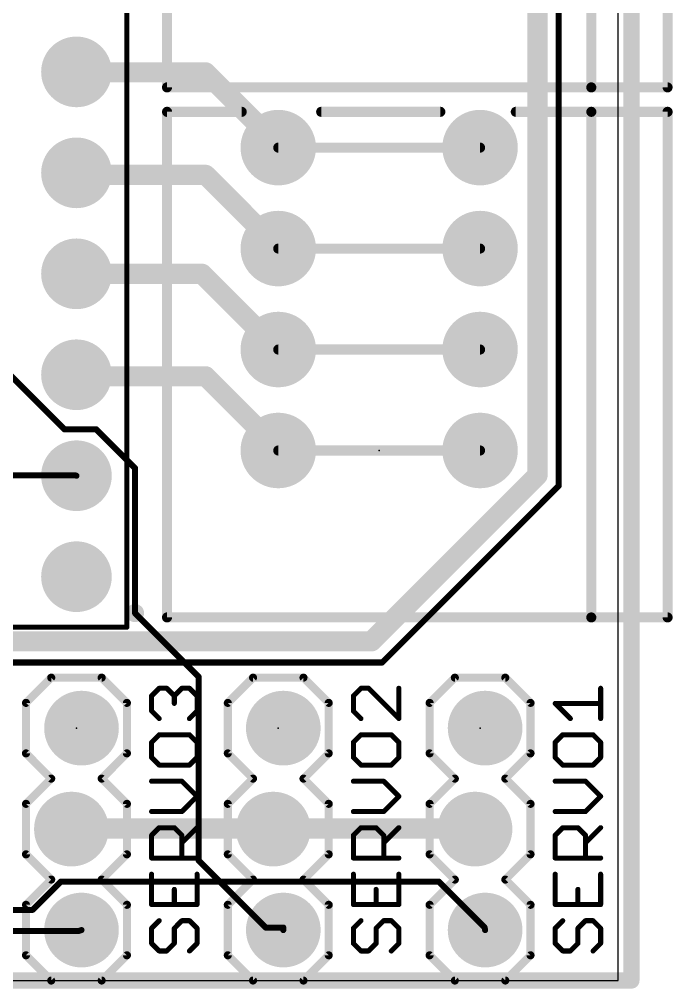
# Model space of a CAD drawing. Extents: x 0 to 101, y -4 to 80.
# Drawn here: x 84.92 to 101.37, y -0.2 to 24.18 of the extents above; entities that cross this region are included whole.
import ezdxf

# ---------------------------------------------------------------- set-up
doc = ezdxf.new("R2010")
doc.units = 0
for name, color, linetype in [('1', 14, 'CONTINUOUS'), ('16', 174, 'CONTINUOUS'), ('17', 94, 'CONTINUOUS'), ('18', 94, 'CONTINUOUS'), ('20', 178, 'CONTINUOUS'), ('21', 251, 'CONTINUOUS'), ('23', 178, 'CONTINUOUS'), ('25', 251, 'CONTINUOUS'), ('51', 251, 'CONTINUOUS')]:
    doc.layers.add(name, color=color, linetype=linetype)

# ---------------------------------------------------------------- blocks, each defined once
blk = doc.blocks.new('ROUNDP')
at = {"const_width": 0.5}
blk.add_lwpolyline([(0, -0.25, 1), (0, 0.25, 1), (0, -0.25)], format="xyb", dxfattribs=at)
blk = doc.blocks.new('RECT')
blk.add_solid([(-0.5, -0.5), (0.5, -0.5), (-0.5, 0.5), (0.5, 0.5)])
blk = doc.blocks.new('ROUNDV')
at = {"const_width": 0.5}
blk.add_lwpolyline([(0, -0.25, 1), (0, 0.25, 1), (0, -0.25)], format="xyb", dxfattribs=at)

msp = doc.modelspace()

# ---------------------------------------------------------------- linework, layer by layer
at = {"layer": '1'}
for points, const_width in [([(100.33, 0), (100.33, 80.01)], 0.4064), ([(98.5012, 74.5871), (98.5012, 12.446)], 0.1524), ([(86.0552, 13.8684), (73.3425, 26.5811)], 0.1524), ([(97.9678, 24.4475), (97.9678, 12.7127)], 0.508), ([(86.4108, 22.8473), (86.36, 22.86)], 0.508), ([(89.6112, 22.8473), (86.4108, 22.8473)], 0.508), ([(91.3892, 21.0693), (89.6112, 22.8473)], 0.508), ([(91.3892, 21.0693), (91.44, 20.955)], 0.508), ([(96.52, 20.955), (91.44, 20.955)], 0.254), ([(96.52, 20.955), (91.44, 20.955)], 0.254), ([(86.4108, 20.2692), (86.36, 20.32)], 0.508), ([(89.6112, 20.2692), (86.4108, 20.2692)], 0.508), ([(91.3892, 18.4912), (89.6112, 20.2692)], 0.508), ([(91.3892, 18.4912), (91.44, 18.415)], 0.508), ([(96.52, 18.415), (91.44, 18.415)], 0.254), ([(96.52, 18.415), (91.44, 18.415)], 0.254), ([(89.5223, 17.78), (86.36, 17.78)], 0.508), ([(91.3892, 15.9131), (89.5223, 17.78)], 0.508), ([(91.3892, 15.9131), (91.44, 15.875)], 0.508), ([(96.52, 15.875), (91.44, 15.875)], 0.254), ([(96.52, 15.875), (91.44, 15.875)], 0.254), ([(86.4108, 15.2019), (86.36, 15.24)], 0.508), ([(89.6112, 15.2019), (86.4108, 15.2019)], 0.508), ([(91.3892, 13.4239), (89.6112, 15.2019)], 0.508), ([(86.8553, 13.8684), (86.0552, 13.8684)], 0.1524), ([(87.8332, 12.8905), (86.8553, 13.8684)], 0.1524), ([(91.3892, 13.4239), (91.44, 13.335)], 0.508), ([(96.52, 13.335), (91.44, 13.335)], 0.254), ([(96.52, 13.335), (91.44, 13.335)], 0.254), ([(87.8332, 9.2456), (87.8332, 12.8905)], 0.1524), ([(97.9678, 12.7127), (93.7895, 8.5344)], 0.508), ([(76.1873, 12.7127), (86.3219, 12.7127)], 0.1524), ([(86.3219, 12.7127), (86.36, 12.7)], 0.1524), ([(98.5012, 12.446), (94.0562, 8.001)], 0.1524), ([(93.7895, 8.5344), (73.6981, 8.5344)], 0.508), ([(94.0562, 8.001), (73.9648, 8.001)], 0.1524), ([(91.3003, 3.8227), (86.233, 3.8227)], 0.508), ([(86.233, 3.8227), (86.233, 3.81)], 0.508), ([(91.3003, 3.8227), (91.313, 3.81)], 0.508), ([(91.4781, 3.8227), (91.313, 3.81)], 0.508), ([(91.4781, 3.8227), (96.3676, 3.8227)], 0.508), ([(96.3676, 3.8227), (96.393, 3.81)], 0.508), ([(85.9663, 2.4892), (85.2551, 1.778)], 0.1524), ([(95.4786, 2.4892), (85.9663, 2.4892)], 0.1524), ([(96.6343, 1.3335), (95.4786, 2.4892)], 0.1524), ([(85.2551, 1.778), (84.5439, 1.778)], 0.1524), ([(86.4108, 1.2446), (84.2772, 1.2446)], 0.1524), ([(86.4108, 1.2446), (86.487, 1.27)], 0.1524), ([(96.6343, 1.3335), (96.647, 1.27)], 0.1524), ([(0, 0), (100.33, 0)], 0.4064)]:
    msp.add_lwpolyline(points, dxfattribs=dict(at, const_width=const_width))
for points, const_width in [([(86.3908, 22.9832, 1), (86.3292, 22.7368)], 0.254), ([(86.4108, 22.9743, 1), (86.4108, 22.7203)], 0.254), ([(86.38, 22.7241, 1), (86.4416, 22.9705)], 0.254), ([(89.701, 22.9371, 1), (89.5214, 22.7575)], 0.254), ([(89.6112, 22.7203, 1), (89.6112, 22.9743)], 0.254), ([(91.5053, 21.1209, 1), (91.2731, 21.0177)], 0.254), ([(91.2994, 20.9795, 1), (91.479, 21.1591)], 0.254), ([(91.3239, 20.9034, 1), (91.5561, 21.0066)], 0.254), ([(91.44, 21.0185, 1), (91.44, 20.8915)], 0.127), ([(91.44, 21.0185, 1), (91.44, 20.8915)], 0.127), ([(96.52, 20.8915, 1), (96.52, 21.0185)], 0.127), ([(96.52, 20.8915, 1), (96.52, 21.0185)], 0.127), ([(86.4498, 20.4098, 1), (86.2702, 20.2302)], 0.254), ([(86.4108, 20.3962, 1), (86.4108, 20.1422)], 0.254), ([(86.321, 20.1794, 1), (86.5006, 20.359)], 0.254), ([(89.701, 20.359, 1), (89.5214, 20.1794)], 0.254), ([(89.6112, 20.1422, 1), (89.6112, 20.3962)], 0.254), ([(91.4949, 18.5616, 1), (91.2835, 18.4208)], 0.254), ([(91.2994, 18.4014, 1), (91.479, 18.581)], 0.254), ([(91.3343, 18.3446, 1), (91.5457, 18.4854)], 0.254), ([(91.44, 18.4785, 1), (91.44, 18.3515)], 0.127), ([(91.44, 18.4785, 1), (91.44, 18.3515)], 0.127), ([(96.52, 18.3515, 1), (96.52, 18.4785)], 0.127), ([(96.52, 18.3515, 1), (96.52, 18.4785)], 0.127), ([(86.36, 17.907, 1), (86.36, 17.653)], 0.254), ([(89.6121, 17.8698, 1), (89.4325, 17.6902)], 0.254), ([(89.5223, 17.653, 1), (89.5223, 17.907)], 0.254), ([(91.4654, 16.0147, 1), (91.313, 15.8115)], 0.254), ([(91.2994, 15.8233, 1), (91.479, 16.0029)], 0.254), ([(91.3638, 15.7734, 1), (91.5162, 15.9766)], 0.254), ([(91.44, 15.9385, 1), (91.44, 15.8115)], 0.127), ([(91.44, 15.9385, 1), (91.44, 15.8115)], 0.127), ([(96.52, 15.8115, 1), (96.52, 15.9385)], 0.127), ([(96.52, 15.8115, 1), (96.52, 15.9385)], 0.127), ([(86.4362, 15.3416, 1), (86.2838, 15.1384)], 0.254), ([(86.4108, 15.3289, 1), (86.4108, 15.0749)], 0.254), ([(86.3346, 15.1003, 1), (86.487, 15.3035)], 0.254), ([(89.701, 15.2917, 1), (89.5214, 15.1121)], 0.254), ([(89.6112, 15.0749, 1), (89.6112, 15.3289)], 0.254), ([(86.0552, 13.9065, 1), (86.0552, 13.8303)], 0.0762), ([(86.0283, 13.8415, 1), (86.0821, 13.8953)], 0.0762), ([(86.8822, 13.8953, 1), (86.8284, 13.8415)], 0.0762), ([(86.8553, 13.8303, 1), (86.8553, 13.9065)], 0.0762), ([(91.4995, 13.4869, 1), (91.2789, 13.3609)], 0.254), ([(91.2994, 13.3341, 1), (91.479, 13.5137)], 0.254), ([(91.3297, 13.272, 1), (91.5503, 13.398)], 0.254), ([(91.44, 13.3985, 1), (91.44, 13.2715)], 0.127), ([(91.44, 13.3985, 1), (91.44, 13.2715)], 0.127), ([(96.52, 13.2715, 1), (96.52, 13.3985)], 0.127), ([(96.52, 13.2715, 1), (96.52, 13.3985)], 0.127), ([(87.8713, 12.8905, 1), (87.7951, 12.8905)], 0.0762), ([(87.8063, 12.8636, 1), (87.8601, 12.9174)], 0.0762), ([(98.0576, 12.6229, 1), (97.878, 12.8025)], 0.254), ([(86.3339, 12.7488, 1), (86.3099, 12.6766)], 0.0762), ([(86.3219, 12.6746, 1), (86.3219, 12.7508)], 0.0762), ([(86.348, 12.6639, 1), (86.372, 12.7361)], 0.0762), ([(97.8408, 12.7127, 1), (98.0948, 12.7127)], 0.254), ([(98.4631, 12.446, 1), (98.5393, 12.446)], 0.0762), ([(98.5281, 12.4191, 1), (98.4743, 12.4729)], 0.0762), ([(87.7951, 9.2456, 1), (87.8713, 9.2456)], 0.0762), ([(93.7895, 8.4074, 1), (93.7895, 8.6614)], 0.254), ([(93.6997, 8.6242, 1), (93.8793, 8.4446)], 0.254), ([(94.0293, 8.0279, 1), (94.0831, 7.9741)], 0.0762), ([(94.0562, 7.9629, 1), (94.0562, 8.0391)], 0.0762), ([(86.233, 3.9497, 1), (86.233, 3.6957)], 0.254), ([(86.36, 3.8227, 1), (86.106, 3.8227)], 0.254), ([(86.106, 3.81, 1), (86.36, 3.81)], 0.254), ([(91.3901, 3.9125, 1), (91.2105, 3.7329)], 0.254), ([(91.3033, 3.9366, 1), (91.3227, 3.6834)], 0.254), ([(91.2232, 3.7202, 1), (91.4028, 3.8998)], 0.254), ([(91.3003, 3.6957, 1), (91.3003, 3.9497)], 0.254), ([(91.4781, 3.9497, 1), (91.4781, 3.6957)], 0.254), ([(91.4878, 3.6961, 1), (91.4684, 3.9493)], 0.254), ([(96.4244, 3.9363, 1), (96.3108, 3.7091)], 0.254), ([(96.3362, 3.6964, 1), (96.4498, 3.9236)], 0.254), ([(96.3676, 3.6957, 1), (96.3676, 3.9497)], 0.254), ([(85.9663, 2.5273, 1), (85.9663, 2.4511)], 0.0762), ([(85.9932, 2.4623, 1), (85.9394, 2.5161)], 0.0762), ([(95.5055, 2.5161, 1), (95.4517, 2.4623)], 0.0762), ([(95.4786, 2.4511, 1), (95.4786, 2.5273)], 0.0762), ([(85.2282, 1.8049, 1), (85.282, 1.7511)], 0.0762), ([(85.2551, 1.7399, 1), (85.2551, 1.8161)], 0.0762), ([(86.3988, 1.2807, 1), (86.4228, 1.2085)], 0.0762), ([(86.4108, 1.2065, 1), (86.4108, 1.2827)], 0.0762), ([(86.499, 1.2339, 1), (86.475, 1.3061)], 0.0762), ([(96.6717, 1.341, 1), (96.5969, 1.326)], 0.0762), ([(96.6074, 1.3066, 1), (96.6612, 1.3604)], 0.0762), ([(96.6096, 1.2625, 1), (96.6844, 1.2775)], 0.0762), ([(100.2284, 0, 1), (100.4316, 0)], 0.2032), ([(100.33, -0.1016, 1), (100.33, 0.1016)], 0.2032)]:
    msp.add_lwpolyline(points, format="xyb", dxfattribs=dict(at, const_width=const_width))
at = {"layer": '16'}
for points, const_width in [([(100.33, 0), (100.33, 80.01)], 0.4064), ([(96.52, 20.955), (91.44, 20.955)], 0.254), ([(96.52, 20.955), (91.44, 20.955)], 0.254), ([(96.52, 18.415), (91.44, 18.415)], 0.254), ([(96.52, 18.415), (91.44, 18.415)], 0.254), ([(96.52, 15.875), (91.44, 15.875)], 0.254), ([(96.52, 15.875), (91.44, 15.875)], 0.254), ([(96.52, 13.335), (91.44, 13.335)], 0.254), ([(96.52, 13.335), (91.44, 13.335)], 0.254), ([(89.4334, 7.6454), (87.8332, 9.2456)], 0.1524), ([(89.4334, 3.0226), (89.4334, 7.6454)], 0.1524), ([(91.1225, 1.3335), (89.4334, 3.0226)], 0.1524), ([(91.567, 1.3335), (91.1225, 1.3335)], 0.1524), ([(91.567, 1.3335), (91.567, 1.27)], 0.1524), ([(0, 0), (100.33, 0)], 0.4064)]:
    msp.add_lwpolyline(points, dxfattribs=dict(at, const_width=const_width))
for points, const_width in [([(91.44, 21.0185, 1), (91.44, 20.8915)], 0.127), ([(91.44, 21.0185, 1), (91.44, 20.8915)], 0.127), ([(96.52, 20.8915, 1), (96.52, 21.0185)], 0.127), ([(96.52, 20.8915, 1), (96.52, 21.0185)], 0.127), ([(91.44, 18.4785, 1), (91.44, 18.3515)], 0.127), ([(91.44, 18.4785, 1), (91.44, 18.3515)], 0.127), ([(96.52, 18.3515, 1), (96.52, 18.4785)], 0.127), ([(96.52, 18.3515, 1), (96.52, 18.4785)], 0.127), ([(91.44, 15.9385, 1), (91.44, 15.8115)], 0.127), ([(91.44, 15.9385, 1), (91.44, 15.8115)], 0.127), ([(96.52, 15.8115, 1), (96.52, 15.9385)], 0.127), ([(96.52, 15.8115, 1), (96.52, 15.9385)], 0.127), ([(91.44, 13.3985, 1), (91.44, 13.2715)], 0.127), ([(91.44, 13.3985, 1), (91.44, 13.2715)], 0.127), ([(96.52, 13.2715, 1), (96.52, 13.3985)], 0.127), ([(96.52, 13.2715, 1), (96.52, 13.3985)], 0.127), ([(87.8601, 9.2725, 1), (87.8063, 9.2187)], 0.0762), ([(89.4715, 7.6454, 1), (89.3953, 7.6454)], 0.0762), ([(89.4065, 7.6185, 1), (89.4603, 7.6723)], 0.0762), ([(89.3953, 3.0226, 1), (89.4715, 3.0226)], 0.0762), ([(89.4603, 3.0495, 1), (89.4065, 2.9957)], 0.0762), ([(91.1225, 1.3716, 1), (91.1225, 1.2954)], 0.0762), ([(91.0956, 1.3066, 1), (91.1494, 1.3604)], 0.0762), ([(91.6051, 1.3335, 1), (91.5289, 1.3335)], 0.0762), ([(91.5289, 1.27, 1), (91.6051, 1.27)], 0.0762), ([(91.567, 1.2954, 1), (91.567, 1.3716)], 0.0762), ([(100.2284, 0, 1), (100.4316, 0)], 0.2032), ([(100.33, -0.1016, 1), (100.33, 0.1016)], 0.2032)]:
    msp.add_lwpolyline(points, format="xyb", dxfattribs=dict(at, const_width=const_width))
at = {"layer": '20'}
for p, q in [((100, 0), (100, 80)), ((0, 0), (100, 0))]:
    msp.add_line(p, q, dxfattribs=at)
at = {"layer": '21'}
for points, const_width in [([(88.64, 35.19), (88.64, 22.47)], 0.254), ([(99.32, 22.47), (99.32, 35.19)], 0.254), ([(87.63, 8.89), (87.63, 29.21)], 0.127), ([(88.64, 22.47), (99.32, 22.47)], 0.254), ([(88.64, 21.855), (88.64, 9.135)], 0.254), ([(88.64, 21.855), (90.52, 21.855)], 0.254), ([(92.52, 21.855), (95.52, 21.855)], 0.254), ([(97.42, 21.855), (99.32, 21.855)], 0.254), ([(99.32, 9.135), (99.32, 21.855)], 0.254), ([(88.64, 9.135), (99.32, 9.135)], 0.254), ([(87.63, 8.89), (69.85, 8.89)], 0.127), ([(85.725, 7.62), (85.09, 6.985)], 0.2032), ([(86.995, 7.62), (85.725, 7.62)], 0.2032), ([(87.63, 6.985), (86.995, 7.62)], 0.2032), ([(90.805, 7.62), (90.17, 6.985)], 0.2032), ([(92.075, 7.62), (90.805, 7.62)], 0.2032), ([(92.71, 6.985), (92.075, 7.62)], 0.2032), ([(95.885, 7.62), (95.25, 6.985)], 0.2032), ([(97.155, 7.62), (95.885, 7.62)], 0.2032), ([(97.79, 6.985), (97.155, 7.62)], 0.2032), ([(85.09, 5.715), (85.09, 6.985)], 0.2032), ([(87.63, 6.985), (87.63, 5.715)], 0.2032), ([(90.17, 5.715), (90.17, 6.985)], 0.2032), ([(92.71, 6.985), (92.71, 5.715)], 0.2032), ([(95.25, 5.715), (95.25, 6.985)], 0.2032), ([(97.79, 6.985), (97.79, 5.715)], 0.2032), ([(85.725, 5.08), (85.09, 5.715)], 0.2032), ([(87.63, 5.715), (86.995, 5.08)], 0.2032), ([(90.805, 5.08), (90.17, 5.715)], 0.2032), ([(92.71, 5.715), (92.075, 5.08)], 0.2032), ([(95.885, 5.08), (95.25, 5.715)], 0.2032), ([(97.79, 5.715), (97.155, 5.08)], 0.2032), ([(85.09, 4.445), (85.725, 5.08)], 0.2032), ([(86.995, 5.08), (87.63, 4.445)], 0.2032), ([(90.17, 4.445), (90.805, 5.08)], 0.2032), ([(92.075, 5.08), (92.71, 4.445)], 0.2032), ([(95.25, 4.445), (95.885, 5.08)], 0.2032), ([(97.155, 5.08), (97.79, 4.445)], 0.2032), ([(85.09, 3.175), (85.09, 4.445)], 0.2032), ([(87.63, 4.445), (87.63, 3.175)], 0.2032), ([(90.17, 3.175), (90.17, 4.445)], 0.2032), ([(92.71, 4.445), (92.71, 3.175)], 0.2032), ([(95.25, 3.175), (95.25, 4.445)], 0.2032), ([(97.79, 4.445), (97.79, 3.175)], 0.2032), ([(85.725, 2.54), (85.09, 3.175)], 0.2032), ([(87.63, 3.175), (86.995, 2.54)], 0.2032), ([(90.805, 2.54), (90.17, 3.175)], 0.2032), ([(92.71, 3.175), (92.075, 2.54)], 0.2032), ([(95.885, 2.54), (95.25, 3.175)], 0.2032), ([(97.79, 3.175), (97.155, 2.54)], 0.2032), ([(85.09, 1.905), (85.725, 2.54)], 0.2032), ([(86.995, 2.54), (87.63, 1.905)], 0.2032), ([(90.17, 1.905), (90.805, 2.54)], 0.2032), ([(92.075, 2.54), (92.71, 1.905)], 0.2032), ([(95.25, 1.905), (95.885, 2.54)], 0.2032), ([(97.155, 2.54), (97.79, 1.905)], 0.2032), ([(85.09, 0.635), (85.09, 1.905)], 0.2032), ([(87.63, 1.905), (87.63, 0.635)], 0.2032), ([(90.17, 0.635), (90.17, 1.905)], 0.2032), ([(92.71, 1.905), (92.71, 0.635)], 0.2032), ([(95.25, 0.635), (95.25, 1.905)], 0.2032), ([(97.79, 1.905), (97.79, 0.635)], 0.2032), ([(85.725, 0), (85.09, 0.635)], 0.2032), ([(87.63, 0.635), (86.995, 0)], 0.2032), ([(90.805, 0), (90.17, 0.635)], 0.2032), ([(92.71, 0.635), (92.075, 0)], 0.2032), ([(95.885, 0), (95.25, 0.635)], 0.2032), ([(97.79, 0.635), (97.155, 0)], 0.2032), ([(86.995, 0), (85.725, 0)], 0.2032), ([(92.075, 0), (90.805, 0)], 0.2032), ([(97.155, 0), (95.885, 0)], 0.2032)]:
    msp.add_lwpolyline(points, dxfattribs=dict(at, const_width=const_width))
for points, const_width in [([(88.64, 22.5335, 1), (88.64, 22.4065)], 0.127), ([(88.5765, 22.47, 1), (88.7035, 22.47)], 0.127), ([(99.2565, 22.47, 1), (99.3835, 22.47)], 0.127), ([(99.32, 22.4065, 1), (99.32, 22.5335)], 0.127), ([(88.7035, 21.855, 1), (88.5765, 21.855)], 0.127), ([(88.64, 21.9185, 1), (88.64, 21.7915)], 0.127), ([(90.52, 21.7915, 1), (90.52, 21.9185)], 0.127), ([(92.52, 21.9185, 1), (92.52, 21.7915)], 0.127), ([(95.52, 21.7915, 1), (95.52, 21.9185)], 0.127), ([(97.42, 21.9185, 1), (97.42, 21.7915)], 0.127), ([(99.3835, 21.855, 1), (99.2565, 21.855)], 0.127), ([(99.32, 21.7915, 1), (99.32, 21.9185)], 0.127), ([(88.64, 9.1985, 1), (88.64, 9.0715)], 0.127), ([(88.5765, 9.135, 1), (88.7035, 9.135)], 0.127), ([(99.2565, 9.135, 1), (99.3835, 9.135)], 0.127), ([(99.32, 9.0715, 1), (99.32, 9.1985)], 0.127), ([(87.5983, 8.89, 1), (87.6618, 8.89)], 0.0635), ([(87.63, 8.8582, 1), (87.63, 8.9218)], 0.0635), ([(85.725, 7.6708, 1), (85.725, 7.5692)], 0.1016), ([(85.7609, 7.5841, 1), (85.6891, 7.6559)], 0.1016), ([(87.0309, 7.6559, 1), (86.9591, 7.5841)], 0.1016), ([(86.995, 7.5692, 1), (86.995, 7.6708)], 0.1016), ([(90.805, 7.6708, 1), (90.805, 7.5692)], 0.1016), ([(90.8409, 7.5841, 1), (90.7691, 7.6559)], 0.1016), ([(92.1109, 7.6559, 1), (92.0391, 7.5841)], 0.1016), ([(92.075, 7.5692, 1), (92.075, 7.6708)], 0.1016), ([(95.885, 7.6708, 1), (95.885, 7.5692)], 0.1016), ([(95.9209, 7.5841, 1), (95.8491, 7.6559)], 0.1016), ([(97.1909, 7.6559, 1), (97.1191, 7.5841)], 0.1016), ([(97.155, 7.5692, 1), (97.155, 7.6708)], 0.1016), ([(85.1408, 6.985, 1), (85.0392, 6.985)], 0.1016), ([(85.0541, 7.0209, 1), (85.1259, 6.9491)], 0.1016), ([(87.6808, 6.985, 1), (87.5792, 6.985)], 0.1016), ([(87.5941, 6.9491, 1), (87.6659, 7.0209)], 0.1016), ([(90.2208, 6.985, 1), (90.1192, 6.985)], 0.1016), ([(90.1341, 7.0209, 1), (90.2059, 6.9491)], 0.1016), ([(92.7608, 6.985, 1), (92.6592, 6.985)], 0.1016), ([(92.6741, 6.9491, 1), (92.7459, 7.0209)], 0.1016), ([(95.3008, 6.985, 1), (95.1992, 6.985)], 0.1016), ([(95.2141, 7.0209, 1), (95.2859, 6.9491)], 0.1016), ([(97.8408, 6.985, 1), (97.7392, 6.985)], 0.1016), ([(97.7541, 6.9491, 1), (97.8259, 7.0209)], 0.1016), ([(85.1259, 5.7509, 1), (85.0541, 5.6791)], 0.1016), ([(85.0392, 5.715, 1), (85.1408, 5.715)], 0.1016), ([(87.5792, 5.715, 1), (87.6808, 5.715)], 0.1016), ([(87.6659, 5.6791, 1), (87.5941, 5.7509)], 0.1016), ([(90.2059, 5.7509, 1), (90.1341, 5.6791)], 0.1016), ([(90.1192, 5.715, 1), (90.2208, 5.715)], 0.1016), ([(92.6592, 5.715, 1), (92.7608, 5.715)], 0.1016), ([(92.7459, 5.6791, 1), (92.6741, 5.7509)], 0.1016), ([(95.2859, 5.7509, 1), (95.2141, 5.6791)], 0.1016), ([(95.1992, 5.715, 1), (95.3008, 5.715)], 0.1016), ([(97.7392, 5.715, 1), (97.8408, 5.715)], 0.1016), ([(97.8259, 5.6791, 1), (97.7541, 5.7509)], 0.1016), ([(85.7609, 5.0441, 1), (85.6891, 5.1159)], 0.1016), ([(85.6891, 5.0441, 1), (85.7609, 5.1159)], 0.1016), ([(87.0309, 5.1159, 1), (86.9591, 5.0441)], 0.1016), ([(86.9591, 5.1159, 1), (87.0309, 5.0441)], 0.1016), ([(90.8409, 5.0441, 1), (90.7691, 5.1159)], 0.1016), ([(90.7691, 5.0441, 1), (90.8409, 5.1159)], 0.1016), ([(92.1109, 5.1159, 1), (92.0391, 5.0441)], 0.1016), ([(92.0391, 5.1159, 1), (92.1109, 5.0441)], 0.1016), ([(95.9209, 5.0441, 1), (95.8491, 5.1159)], 0.1016), ([(95.8491, 5.0441, 1), (95.9209, 5.1159)], 0.1016), ([(97.1909, 5.1159, 1), (97.1191, 5.0441)], 0.1016), ([(97.1191, 5.1159, 1), (97.1909, 5.0441)], 0.1016), ([(85.1408, 4.445, 1), (85.0392, 4.445)], 0.1016), ([(85.0541, 4.4809, 1), (85.1259, 4.4091)], 0.1016), ([(87.6808, 4.445, 1), (87.5792, 4.445)], 0.1016), ([(87.5941, 4.4091, 1), (87.6659, 4.4809)], 0.1016), ([(90.2208, 4.445, 1), (90.1192, 4.445)], 0.1016), ([(90.1341, 4.4809, 1), (90.2059, 4.4091)], 0.1016), ([(92.7608, 4.445, 1), (92.6592, 4.445)], 0.1016), ([(92.6741, 4.4091, 1), (92.7459, 4.4809)], 0.1016), ([(95.3008, 4.445, 1), (95.1992, 4.445)], 0.1016), ([(95.2141, 4.4809, 1), (95.2859, 4.4091)], 0.1016), ([(97.8408, 4.445, 1), (97.7392, 4.445)], 0.1016), ([(97.7541, 4.4091, 1), (97.8259, 4.4809)], 0.1016), ([(85.1259, 3.2109, 1), (85.0541, 3.1391)], 0.1016), ([(85.0392, 3.175, 1), (85.1408, 3.175)], 0.1016), ([(87.5792, 3.175, 1), (87.6808, 3.175)], 0.1016), ([(87.6659, 3.1391, 1), (87.5941, 3.2109)], 0.1016), ([(90.2059, 3.2109, 1), (90.1341, 3.1391)], 0.1016), ([(90.1192, 3.175, 1), (90.2208, 3.175)], 0.1016), ([(92.6592, 3.175, 1), (92.7608, 3.175)], 0.1016), ([(92.7459, 3.1391, 1), (92.6741, 3.2109)], 0.1016), ([(95.2859, 3.2109, 1), (95.2141, 3.1391)], 0.1016), ([(95.1992, 3.175, 1), (95.3008, 3.175)], 0.1016), ([(97.7392, 3.175, 1), (97.8408, 3.175)], 0.1016), ([(97.8259, 3.1391, 1), (97.7541, 3.2109)], 0.1016), ([(85.7609, 2.5041, 1), (85.6891, 2.5759)], 0.1016), ([(85.6891, 2.5041, 1), (85.7609, 2.5759)], 0.1016), ([(87.0309, 2.5759, 1), (86.9591, 2.5041)], 0.1016), ([(86.9591, 2.5759, 1), (87.0309, 2.5041)], 0.1016), ([(90.8409, 2.5041, 1), (90.7691, 2.5759)], 0.1016), ([(90.7691, 2.5041, 1), (90.8409, 2.5759)], 0.1016), ([(92.1109, 2.5759, 1), (92.0391, 2.5041)], 0.1016), ([(92.0391, 2.5759, 1), (92.1109, 2.5041)], 0.1016), ([(95.9209, 2.5041, 1), (95.8491, 2.5759)], 0.1016), ([(95.8491, 2.5041, 1), (95.9209, 2.5759)], 0.1016), ([(97.1909, 2.5759, 1), (97.1191, 2.5041)], 0.1016), ([(97.1191, 2.5759, 1), (97.1909, 2.5041)], 0.1016), ([(85.1408, 1.905, 1), (85.0392, 1.905)], 0.1016), ([(85.0541, 1.9409, 1), (85.1259, 1.8691)], 0.1016), ([(87.6808, 1.905, 1), (87.5792, 1.905)], 0.1016), ([(87.5941, 1.8691, 1), (87.6659, 1.9409)], 0.1016), ([(90.2208, 1.905, 1), (90.1192, 1.905)], 0.1016), ([(90.1341, 1.9409, 1), (90.2059, 1.8691)], 0.1016), ([(92.7608, 1.905, 1), (92.6592, 1.905)], 0.1016), ([(92.6741, 1.8691, 1), (92.7459, 1.9409)], 0.1016), ([(95.3008, 1.905, 1), (95.1992, 1.905)], 0.1016), ([(95.2141, 1.9409, 1), (95.2859, 1.8691)], 0.1016), ([(97.8408, 1.905, 1), (97.7392, 1.905)], 0.1016), ([(97.7541, 1.8691, 1), (97.8259, 1.9409)], 0.1016), ([(85.1259, 0.6709, 1), (85.0541, 0.5991)], 0.1016), ([(87.6659, 0.5991, 1), (87.5941, 0.6709)], 0.1016), ([(90.2059, 0.6709, 1), (90.1341, 0.5991)], 0.1016), ([(92.7459, 0.5991, 1), (92.6741, 0.6709)], 0.1016), ([(95.2859, 0.6709, 1), (95.2141, 0.5991)], 0.1016), ([(97.8259, 0.5991, 1), (97.7541, 0.6709)], 0.1016), ([(85.0392, 0.635, 1), (85.1408, 0.635)], 0.1016), ([(87.5792, 0.635, 1), (87.6808, 0.635)], 0.1016), ([(90.1192, 0.635, 1), (90.2208, 0.635)], 0.1016), ([(92.6592, 0.635, 1), (92.7608, 0.635)], 0.1016), ([(95.1992, 0.635, 1), (95.3008, 0.635)], 0.1016), ([(97.7392, 0.635, 1), (97.8408, 0.635)], 0.1016), ([(85.725, 0.0508, 1), (85.725, -0.0508)], 0.1016), ([(85.6891, -0.0359, 1), (85.7609, 0.0359)], 0.1016), ([(86.9591, 0.0359, 1), (87.0309, -0.0359)], 0.1016), ([(86.995, -0.0508, 1), (86.995, 0.0508)], 0.1016), ([(90.805, 0.0508, 1), (90.805, -0.0508)], 0.1016), ([(90.7691, -0.0359, 1), (90.8409, 0.0359)], 0.1016), ([(92.0391, 0.0359, 1), (92.1109, -0.0359)], 0.1016), ([(92.075, -0.0508, 1), (92.075, 0.0508)], 0.1016), ([(95.885, 0.0508, 1), (95.885, -0.0508)], 0.1016), ([(95.8491, -0.0359, 1), (95.9209, 0.0359)], 0.1016), ([(97.1191, 0.0359, 1), (97.1909, -0.0359)], 0.1016), ([(97.155, -0.0508, 1), (97.155, 0.0508)], 0.1016)]:
    msp.add_lwpolyline(points, format="xyb", dxfattribs=dict(at, const_width=const_width))
at = {"layer": '23'}
for p in [(93.98, 13.335), (86.36, 6.35), (91.44, 6.35), (96.52, 6.35)]:
    msp.add_point(p, dxfattribs=at)
at = {"layer": '25', "const_width": 0.127}
for points in [[(88.2513, 7.1623), (88.442, 7.3529)], [(88.442, 7.3529), (88.6326, 7.3529)], [(88.6326, 7.3529), (88.8233, 7.1623)], [(88.8233, 7.1623), (89.014, 7.3529)], [(89.014, 7.3529), (89.2046, 7.3529)], [(89.2046, 7.3529), (89.3953, 7.1623)], [(93.522, 7.3529), (93.3313, 7.1623)], [(93.7127, 7.3529), (93.522, 7.3529)], [(94.4753, 6.5903), (93.7127, 7.3529)], [(94.4753, 7.3529), (94.4753, 6.5903)], [(99.5553, 6.5903), (99.5553, 7.3529)], [(88.2513, 6.781), (88.2513, 7.1623)], [(88.8233, 7.1623), (88.8233, 6.9716)], [(89.3953, 7.1623), (89.3953, 6.781)], [(93.3313, 7.1623), (93.3313, 6.781)], [(88.442, 6.5903), (88.2513, 6.781)], [(89.3953, 6.781), (89.2046, 6.5903)], [(93.3313, 6.781), (93.522, 6.5903)], [(98.7927, 6.5903), (98.4113, 6.9716)], [(98.4113, 6.9716), (99.5553, 6.9716)], [(88.442, 6.1835), (88.2513, 5.9929)], [(89.2046, 6.1835), (88.442, 6.1835)], [(89.3953, 5.9929), (89.2046, 6.1835)], [(93.522, 6.1835), (93.3313, 5.9929)], [(94.2846, 6.1835), (93.522, 6.1835)], [(94.4753, 5.9929), (94.2846, 6.1835)], [(98.602, 6.1835), (98.4113, 5.9929)], [(99.3646, 6.1835), (98.602, 6.1835)], [(99.5553, 5.9929), (99.3646, 6.1835)], [(88.2513, 5.9929), (88.2513, 5.6116)], [(89.3953, 5.6116), (89.3953, 5.9929)], [(93.3313, 5.9929), (93.3313, 5.6116)], [(94.4753, 5.6116), (94.4753, 5.9929)], [(98.4113, 5.9929), (98.4113, 5.6116)], [(99.5553, 5.6116), (99.5553, 5.9929)], [(88.2513, 5.6116), (88.442, 5.4209)], [(89.2046, 5.4209), (89.3953, 5.6116)], [(93.3313, 5.6116), (93.522, 5.4209)], [(94.2846, 5.4209), (94.4753, 5.6116)], [(98.4113, 5.6116), (98.602, 5.4209)], [(99.3646, 5.4209), (99.5553, 5.6116)], [(88.442, 5.4209), (89.2046, 5.4209)], [(93.522, 5.4209), (94.2846, 5.4209)], [(98.602, 5.4209), (99.3646, 5.4209)], [(89.014, 5.0141), (88.2513, 5.0141)], [(89.3953, 4.6328), (89.014, 5.0141)], [(94.094, 5.0141), (93.3313, 5.0141)], [(94.4753, 4.6328), (94.094, 5.0141)], [(99.174, 5.0141), (98.4113, 5.0141)], [(99.5553, 4.6328), (99.174, 5.0141)], [(89.014, 4.2515), (89.3953, 4.6328)], [(94.094, 4.2515), (94.4753, 4.6328)], [(99.174, 4.2515), (99.5553, 4.6328)], [(88.2513, 4.2515), (89.014, 4.2515)], [(93.3313, 4.2515), (94.094, 4.2515)], [(98.4113, 4.2515), (99.174, 4.2515)], [(88.2513, 3.6541), (88.442, 3.8447)], [(88.442, 3.8447), (88.8233, 3.8447)], [(88.8233, 3.8447), (89.014, 3.6541)], [(89.014, 3.4634), (89.3953, 3.8447)], [(93.3313, 3.6541), (93.522, 3.8447)], [(93.522, 3.8447), (93.9033, 3.8447)], [(93.9033, 3.8447), (94.094, 3.6541)], [(94.094, 3.4634), (94.4753, 3.8447)], [(98.4113, 3.6541), (98.602, 3.8447)], [(98.602, 3.8447), (98.9833, 3.8447)], [(98.9833, 3.8447), (99.174, 3.6541)], [(99.174, 3.4634), (99.5553, 3.8447)], [(88.2513, 3.0821), (88.2513, 3.6541)], [(89.014, 3.6541), (89.014, 3.0821)], [(93.3313, 3.0821), (93.3313, 3.6541)], [(94.094, 3.6541), (94.094, 3.0821)], [(98.4113, 3.0821), (98.4113, 3.6541)], [(99.174, 3.6541), (99.174, 3.0821)], [(89.3953, 3.0821), (88.2513, 3.0821)], [(94.4753, 3.0821), (93.3313, 3.0821)], [(99.5553, 3.0821), (98.4113, 3.0821)], [(88.2513, 2.6754), (88.2513, 1.9127)], [(89.3953, 1.9127), (89.3953, 2.6754)], [(93.3313, 2.6754), (93.3313, 1.9127)], [(94.4753, 1.9127), (94.4753, 2.6754)], [(98.4113, 2.6754), (98.4113, 1.9127)], [(99.5553, 1.9127), (99.5553, 2.6754)], [(88.8233, 1.9127), (88.8233, 2.294)], [(93.9033, 1.9127), (93.9033, 2.294)], [(98.9833, 1.9127), (98.9833, 2.294)], [(88.2513, 1.9127), (89.3953, 1.9127)], [(93.3313, 1.9127), (94.4753, 1.9127)], [(98.4113, 1.9127), (99.5553, 1.9127)], [(88.442, 1.506), (88.2513, 1.3153)], [(88.8233, 1.3153), (89.014, 1.506)], [(89.014, 1.506), (89.2046, 1.506)], [(89.2046, 1.506), (89.3953, 1.3153)], [(93.522, 1.506), (93.3313, 1.3153)], [(93.9033, 1.3153), (94.094, 1.506)], [(94.094, 1.506), (94.2846, 1.506)], [(94.2846, 1.506), (94.4753, 1.3153)], [(98.602, 1.506), (98.4113, 1.3153)], [(98.9833, 1.3153), (99.174, 1.506)], [(99.174, 1.506), (99.3646, 1.506)], [(99.3646, 1.506), (99.5553, 1.3153)], [(88.2513, 1.3153), (88.2513, 0.934)], [(88.8233, 0.934), (88.8233, 1.3153)], [(89.3953, 1.3153), (89.3953, 0.934)], [(93.3313, 1.3153), (93.3313, 0.934)], [(93.9033, 0.934), (93.9033, 1.3153)], [(94.4753, 1.3153), (94.4753, 0.934)], [(98.4113, 1.3153), (98.4113, 0.934)], [(98.9833, 0.934), (98.9833, 1.3153)], [(99.5553, 1.3153), (99.5553, 0.934)], [(88.2513, 0.934), (88.442, 0.7433)], [(88.6326, 0.7433), (88.8233, 0.934)], [(89.3953, 0.934), (89.2046, 0.7433)], [(93.3313, 0.934), (93.522, 0.7433)], [(93.7127, 0.7433), (93.9033, 0.934)], [(94.4753, 0.934), (94.2846, 0.7433)], [(98.4113, 0.934), (98.602, 0.7433)], [(98.7927, 0.7433), (98.9833, 0.934)], [(99.5553, 0.934), (99.3646, 0.7433)], [(88.442, 0.7433), (88.6326, 0.7433)], [(93.522, 0.7433), (93.7127, 0.7433)], [(98.602, 0.7433), (98.7927, 0.7433)]]:
    msp.add_lwpolyline(points, dxfattribs=at)
at = {"layer": '25', "const_width": 0.0635}
for points in [[(88.442, 7.3847, 1), (88.442, 7.3212)], [(88.4644, 7.3305, 1), (88.4195, 7.3754)], [(88.6551, 7.3754, 1), (88.6102, 7.3305)], [(88.6326, 7.3212, 1), (88.6326, 7.3847)], [(89.014, 7.3847, 1), (89.014, 7.3212)], [(89.0364, 7.3305, 1), (88.9915, 7.3754)], [(89.2271, 7.3754, 1), (89.1822, 7.3305)], [(89.2046, 7.3212, 1), (89.2046, 7.3847)], [(93.522, 7.3847, 1), (93.522, 7.3212)], [(93.5444, 7.3305, 1), (93.4995, 7.3754)], [(93.7351, 7.3754, 1), (93.6902, 7.3305)], [(93.7127, 7.3212, 1), (93.7127, 7.3847)], [(94.5071, 7.3529, 1), (94.4436, 7.3529)], [(99.5871, 7.3529, 1), (99.5236, 7.3529)], [(88.2831, 7.1623, 1), (88.2196, 7.1623)], [(88.2289, 7.1847, 1), (88.2738, 7.1398)], [(88.8551, 7.1623, 1), (88.7916, 7.1623)], [(88.8009, 7.1847, 1), (88.8458, 7.1398)], [(88.8009, 7.1398, 1), (88.8458, 7.1847)], [(89.4271, 7.1623, 1), (89.3636, 7.1623)], [(89.3728, 7.1398, 1), (89.4178, 7.1847)], [(93.3631, 7.1623, 1), (93.2996, 7.1623)], [(93.3089, 7.1847, 1), (93.3538, 7.1398)], [(88.2738, 6.8034, 1), (88.2289, 6.7585)], [(88.7916, 6.9716, 1), (88.8551, 6.9716)], [(89.4178, 6.7585, 1), (89.3728, 6.8034)], [(93.3538, 6.8034, 1), (93.3089, 6.7585)], [(98.4113, 7.0034, 1), (98.4113, 6.9399)], [(98.4338, 6.9941, 1), (98.3889, 6.9492)], [(99.5553, 6.9399, 1), (99.5553, 7.0034)], [(88.2196, 6.781, 1), (88.2831, 6.781)], [(88.4195, 6.5678, 1), (88.4644, 6.6127)], [(89.1822, 6.6127, 1), (89.2271, 6.5678)], [(89.3636, 6.781, 1), (89.4271, 6.781)], [(93.2996, 6.781, 1), (93.3631, 6.781)], [(93.4995, 6.5678, 1), (93.5444, 6.6127)], [(94.4436, 6.5903, 1), (94.5071, 6.5903)], [(94.4528, 6.5678, 1), (94.4978, 6.6127)], [(98.7702, 6.5678, 1), (98.8151, 6.6127)], [(99.5236, 6.5903, 1), (99.5871, 6.5903)], [(88.442, 6.2153, 1), (88.442, 6.1518)], [(88.4644, 6.1611, 1), (88.4195, 6.206)], [(89.2271, 6.206, 1), (89.1822, 6.1611)], [(89.2046, 6.1518, 1), (89.2046, 6.2153)], [(93.522, 6.2153, 1), (93.522, 6.1518)], [(93.5444, 6.1611, 1), (93.4995, 6.206)], [(94.3071, 6.206, 1), (94.2622, 6.1611)], [(94.2846, 6.1518, 1), (94.2846, 6.2153)], [(98.602, 6.2153, 1), (98.602, 6.1518)], [(98.6244, 6.1611, 1), (98.5795, 6.206)], [(99.3871, 6.206, 1), (99.3422, 6.1611)], [(99.3646, 6.1518, 1), (99.3646, 6.2153)], [(88.2831, 5.9929, 1), (88.2196, 5.9929)], [(88.2289, 6.0153, 1), (88.2738, 5.9704)], [(89.4271, 5.9929, 1), (89.3636, 5.9929)], [(89.3728, 5.9704, 1), (89.4178, 6.0153)], [(93.3631, 5.9929, 1), (93.2996, 5.9929)], [(93.3089, 6.0153, 1), (93.3538, 5.9704)], [(94.5071, 5.9929, 1), (94.4436, 5.9929)], [(94.4528, 5.9704, 1), (94.4978, 6.0153)], [(98.4431, 5.9929, 1), (98.3796, 5.9929)], [(98.3889, 6.0153, 1), (98.4338, 5.9704)], [(99.5871, 5.9929, 1), (99.5236, 5.9929)], [(99.5328, 5.9704, 1), (99.5778, 6.0153)], [(88.2196, 5.6116, 1), (88.2831, 5.6116)], [(88.2738, 5.634, 1), (88.2289, 5.5891)], [(89.3636, 5.6116, 1), (89.4271, 5.6116)], [(89.4178, 5.5891, 1), (89.3728, 5.634)], [(93.2996, 5.6116, 1), (93.3631, 5.6116)], [(93.3538, 5.634, 1), (93.3089, 5.5891)], [(94.4436, 5.6116, 1), (94.5071, 5.6116)], [(94.4978, 5.5891, 1), (94.4528, 5.634)], [(98.3796, 5.6116, 1), (98.4431, 5.6116)], [(98.4338, 5.634, 1), (98.3889, 5.5891)], [(99.5236, 5.6116, 1), (99.5871, 5.6116)], [(99.5778, 5.5891, 1), (99.5328, 5.634)], [(88.442, 5.4526, 1), (88.442, 5.3891)], [(88.4195, 5.3984, 1), (88.4644, 5.4433)], [(89.1822, 5.4433, 1), (89.2271, 5.3984)], [(89.2046, 5.3891, 1), (89.2046, 5.4526)], [(93.522, 5.4526, 1), (93.522, 5.3891)], [(93.4995, 5.3984, 1), (93.5444, 5.4433)], [(94.2622, 5.4433, 1), (94.3071, 5.3984)], [(94.2846, 5.3891, 1), (94.2846, 5.4526)], [(98.602, 5.4526, 1), (98.602, 5.3891)], [(98.5795, 5.3984, 1), (98.6244, 5.4433)], [(99.3422, 5.4433, 1), (99.3871, 5.3984)], [(99.3646, 5.3891, 1), (99.3646, 5.4526)], [(88.2513, 5.0459, 1), (88.2513, 4.9824)], [(89.0364, 5.0366, 1), (88.9915, 4.9917)], [(89.014, 4.9824, 1), (89.014, 5.0459)], [(93.3313, 5.0459, 1), (93.3313, 4.9824)], [(94.1164, 5.0366, 1), (94.0715, 4.9917)], [(94.094, 4.9824, 1), (94.094, 5.0459)], [(98.4113, 5.0459, 1), (98.4113, 4.9824)], [(99.1964, 5.0366, 1), (99.1515, 4.9917)], [(99.174, 4.9824, 1), (99.174, 5.0459)], [(89.4178, 4.6104, 1), (89.3728, 4.6553)], [(89.3728, 4.6104, 1), (89.4178, 4.6553)], [(94.4978, 4.6104, 1), (94.4528, 4.6553)], [(94.4528, 4.6104, 1), (94.4978, 4.6553)], [(99.5778, 4.6104, 1), (99.5328, 4.6553)], [(99.5328, 4.6104, 1), (99.5778, 4.6553)], [(88.2513, 4.2832, 1), (88.2513, 4.2197)], [(88.9915, 4.2739, 1), (89.0364, 4.229)], [(89.014, 4.2197, 1), (89.014, 4.2832)], [(93.3313, 4.2832, 1), (93.3313, 4.2197)], [(94.0715, 4.2739, 1), (94.1164, 4.229)], [(94.094, 4.2197, 1), (94.094, 4.2832)], [(98.4113, 4.2832, 1), (98.4113, 4.2197)], [(99.1515, 4.2739, 1), (99.1964, 4.229)], [(99.174, 4.2197, 1), (99.174, 4.2832)], [(88.442, 3.8765, 1), (88.442, 3.813)], [(88.4644, 3.8223, 1), (88.4195, 3.8672)], [(88.8458, 3.8672, 1), (88.8009, 3.8223)], [(88.8233, 3.813, 1), (88.8233, 3.8765)], [(89.4178, 3.8223, 1), (89.3728, 3.8672)], [(93.522, 3.8765, 1), (93.522, 3.813)], [(93.5444, 3.8223, 1), (93.4995, 3.8672)], [(93.9258, 3.8672, 1), (93.8809, 3.8223)], [(93.9033, 3.813, 1), (93.9033, 3.8765)], [(94.4978, 3.8223, 1), (94.4528, 3.8672)], [(98.602, 3.8765, 1), (98.602, 3.813)], [(98.6244, 3.8223, 1), (98.5795, 3.8672)], [(99.0058, 3.8672, 1), (98.9609, 3.8223)], [(98.9833, 3.813, 1), (98.9833, 3.8765)], [(99.5778, 3.8223, 1), (99.5328, 3.8672)], [(88.2831, 3.6541, 1), (88.2196, 3.6541)], [(88.2289, 3.6765, 1), (88.2738, 3.6316)], [(89.0457, 3.6541, 1), (88.9822, 3.6541)], [(88.9915, 3.6316, 1), (89.0364, 3.6765)], [(93.3631, 3.6541, 1), (93.2996, 3.6541)], [(93.3089, 3.6765, 1), (93.3538, 3.6316)], [(94.1257, 3.6541, 1), (94.0622, 3.6541)], [(94.0715, 3.6316, 1), (94.1164, 3.6765)], [(98.4431, 3.6541, 1), (98.3796, 3.6541)], [(98.3889, 3.6765, 1), (98.4338, 3.6316)], [(99.2057, 3.6541, 1), (99.1422, 3.6541)], [(99.1515, 3.6316, 1), (99.1964, 3.6765)], [(88.9915, 3.4859, 1), (89.0364, 3.441)], [(94.0715, 3.4859, 1), (94.1164, 3.441)], [(99.1515, 3.4859, 1), (99.1964, 3.441)], [(88.2513, 3.1138, 1), (88.2513, 3.0503)], [(88.2196, 3.0821, 1), (88.2831, 3.0821)], [(88.9822, 3.0821, 1), (89.0457, 3.0821)], [(89.3953, 3.0503, 1), (89.3953, 3.1138)], [(93.3313, 3.1138, 1), (93.3313, 3.0503)], [(93.2996, 3.0821, 1), (93.3631, 3.0821)], [(94.0622, 3.0821, 1), (94.1257, 3.0821)], [(94.4753, 3.0503, 1), (94.4753, 3.1138)], [(98.4113, 3.1138, 1), (98.4113, 3.0503)], [(98.3796, 3.0821, 1), (98.4431, 3.0821)], [(99.1422, 3.0821, 1), (99.2057, 3.0821)], [(99.5553, 3.0503, 1), (99.5553, 3.1138)], [(88.2831, 2.6754, 1), (88.2196, 2.6754)], [(89.4271, 2.6754, 1), (89.3636, 2.6754)], [(93.3631, 2.6754, 1), (93.2996, 2.6754)], [(94.5071, 2.6754, 1), (94.4436, 2.6754)], [(98.4431, 2.6754, 1), (98.3796, 2.6754)], [(99.5871, 2.6754, 1), (99.5236, 2.6754)], [(88.8551, 2.294, 1), (88.7916, 2.294)], [(93.9351, 2.294, 1), (93.8716, 2.294)], [(99.0151, 2.294, 1), (98.9516, 2.294)], [(88.2513, 1.9445, 1), (88.2513, 1.881)], [(89.3953, 1.881, 1), (89.3953, 1.9445)], [(93.3313, 1.9445, 1), (93.3313, 1.881)], [(94.4753, 1.881, 1), (94.4753, 1.9445)], [(98.4113, 1.9445, 1), (98.4113, 1.881)], [(99.5553, 1.881, 1), (99.5553, 1.9445)], [(88.2196, 1.9127, 1), (88.2831, 1.9127)], [(88.7916, 1.9127, 1), (88.8551, 1.9127)], [(89.3636, 1.9127, 1), (89.4271, 1.9127)], [(93.2996, 1.9127, 1), (93.3631, 1.9127)], [(93.8716, 1.9127, 1), (93.9351, 1.9127)], [(94.4436, 1.9127, 1), (94.5071, 1.9127)], [(98.3796, 1.9127, 1), (98.4431, 1.9127)], [(98.9516, 1.9127, 1), (99.0151, 1.9127)], [(99.5236, 1.9127, 1), (99.5871, 1.9127)], [(88.4644, 1.4835, 1), (88.4195, 1.5284)], [(89.014, 1.5377, 1), (89.014, 1.4742)], [(89.0364, 1.4835, 1), (88.9915, 1.5284)], [(89.2271, 1.5284, 1), (89.1822, 1.4835)], [(89.2046, 1.4742, 1), (89.2046, 1.5377)], [(93.5444, 1.4835, 1), (93.4995, 1.5284)], [(94.094, 1.5377, 1), (94.094, 1.4742)], [(94.1164, 1.4835, 1), (94.0715, 1.5284)], [(94.3071, 1.5284, 1), (94.2622, 1.4835)], [(94.2846, 1.4742, 1), (94.2846, 1.5377)], [(98.6244, 1.4835, 1), (98.5795, 1.5284)], [(99.174, 1.5377, 1), (99.174, 1.4742)], [(99.1964, 1.4835, 1), (99.1515, 1.5284)], [(99.3871, 1.5284, 1), (99.3422, 1.4835)], [(99.3646, 1.4742, 1), (99.3646, 1.5377)], [(88.2831, 1.3153, 1), (88.2196, 1.3153)], [(88.2289, 1.3377, 1), (88.2738, 1.2928)], [(88.8551, 1.3153, 1), (88.7916, 1.3153)], [(88.8009, 1.3377, 1), (88.8458, 1.2928)], [(89.4271, 1.3153, 1), (89.3636, 1.3153)], [(89.3728, 1.2928, 1), (89.4178, 1.3377)], [(93.3631, 1.3153, 1), (93.2996, 1.3153)], [(93.3089, 1.3377, 1), (93.3538, 1.2928)], [(93.9351, 1.3153, 1), (93.8716, 1.3153)], [(93.8809, 1.3377, 1), (93.9258, 1.2928)], [(94.5071, 1.3153, 1), (94.4436, 1.3153)], [(94.4528, 1.2928, 1), (94.4978, 1.3377)], [(98.4431, 1.3153, 1), (98.3796, 1.3153)], [(98.3889, 1.3377, 1), (98.4338, 1.2928)], [(99.0151, 1.3153, 1), (98.9516, 1.3153)], [(98.9609, 1.3377, 1), (99.0058, 1.2928)], [(99.5871, 1.3153, 1), (99.5236, 1.3153)], [(99.5328, 1.2928, 1), (99.5778, 1.3377)], [(88.2738, 0.9564, 1), (88.2289, 0.9115)], [(88.8458, 0.9115, 1), (88.8009, 0.9564)], [(89.4178, 0.9115, 1), (89.3728, 0.9564)], [(93.3538, 0.9564, 1), (93.3089, 0.9115)], [(93.9258, 0.9115, 1), (93.8809, 0.9564)], [(94.4978, 0.9115, 1), (94.4528, 0.9564)], [(98.4338, 0.9564, 1), (98.3889, 0.9115)], [(99.0058, 0.9115, 1), (98.9609, 0.9564)], [(99.5778, 0.9115, 1), (99.5328, 0.9564)], [(88.2196, 0.934, 1), (88.2831, 0.934)], [(88.442, 0.7751, 1), (88.442, 0.7116)], [(88.4195, 0.7209, 1), (88.4644, 0.7658)], [(88.6102, 0.7658, 1), (88.6551, 0.7209)], [(88.6326, 0.7116, 1), (88.6326, 0.7751)], [(88.7916, 0.934, 1), (88.8551, 0.934)], [(89.1822, 0.7658, 1), (89.2271, 0.7209)], [(89.3636, 0.934, 1), (89.4271, 0.934)], [(93.2996, 0.934, 1), (93.3631, 0.934)], [(93.522, 0.7751, 1), (93.522, 0.7116)], [(93.4995, 0.7209, 1), (93.5444, 0.7658)], [(93.6902, 0.7658, 1), (93.7351, 0.7209)], [(93.7127, 0.7116, 1), (93.7127, 0.7751)], [(93.8716, 0.934, 1), (93.9351, 0.934)], [(94.2622, 0.7658, 1), (94.3071, 0.7209)], [(94.4436, 0.934, 1), (94.5071, 0.934)], [(98.3796, 0.934, 1), (98.4431, 0.934)], [(98.602, 0.7751, 1), (98.602, 0.7116)], [(98.5795, 0.7209, 1), (98.6244, 0.7658)], [(98.7702, 0.7658, 1), (98.8151, 0.7209)], [(98.7927, 0.7116, 1), (98.7927, 0.7751)], [(98.9516, 0.934, 1), (99.0151, 0.934)], [(99.3422, 0.7658, 1), (99.3871, 0.7209)], [(99.5236, 0.934, 1), (99.5871, 0.934)]]:
    msp.add_lwpolyline(points, format="xyb", dxfattribs=at)
at = {"layer": '51', "const_width": 0.254}
for points in [[(101.24, 22.47), (101.24, 35.19)], [(99.32, 22.47), (101.24, 22.47)], [(101.24, 21.855), (99.32, 21.855)], [(101.24, 9.135), (101.24, 21.855)], [(99.32, 9.135), (101.24, 9.135)]]:
    msp.add_lwpolyline(points, dxfattribs=at)
at = {"layer": '51', "const_width": 0.127}
for points in [[(99.32, 22.5335, 1), (99.32, 22.4065)], [(101.1765, 22.47, 1), (101.3035, 22.47)], [(101.24, 22.4065, 1), (101.24, 22.5335)], [(99.32, 21.9185, 1), (99.32, 21.7915)], [(101.3035, 21.855, 1), (101.1765, 21.855)], [(101.24, 21.7915, 1), (101.24, 21.9185)], [(99.32, 9.1985, 1), (99.32, 9.0715)], [(101.1765, 9.135, 1), (101.3035, 9.135)], [(101.24, 9.0715, 1), (101.24, 9.1985)]]:
    msp.add_lwpolyline(points, format="xyb", dxfattribs=at)

# ---------------------------------------------------------------- block references
at = {"layer": '17'}
for p, xscale, yscale, rotation in [((86.36, 22.86), 1.778, 1.778, 180), ((86.36, 22.86), 1.778, 1.778, 180), ((91.44, 20.955), 1.9, 1.9, 90), ((91.44, 20.955), 1.9, 1.9, 90), ((96.52, 20.955), 1.9, 1.9, 90), ((96.52, 20.955), 1.9, 1.9, 90), ((86.36, 20.32), 1.778, 1.778, 180), ((86.36, 20.32), 1.778, 1.778, 180), ((91.44, 18.415), 1.9, 1.9, 90), ((91.44, 18.415), 1.9, 1.9, 90), ((96.52, 18.415), 1.9, 1.9, 90), ((96.52, 18.415), 1.9, 1.9, 90), ((86.36, 17.78), 1.778, 1.778, 180), ((86.36, 17.78), 1.778, 1.778, 180), ((91.44, 15.875), 1.9, 1.9, 90), ((91.44, 15.875), 1.9, 1.9, 90), ((96.52, 15.875), 1.9, 1.9, 90), ((96.52, 15.875), 1.9, 1.9, 90), ((86.36, 15.24), 1.778, 1.778, 180), ((86.36, 15.24), 1.778, 1.778, 180), ((91.44, 13.335), 1.9, 1.9, 90), ((91.44, 13.335), 1.9, 1.9, 90), ((96.52, 13.335), 1.9, 1.9, 90), ((96.52, 13.335), 1.9, 1.9, 90), ((86.36, 12.7), 1.778, 1.778, 180), ((86.36, 12.7), 1.778, 1.778, 180), ((86.36, 10.16), 1.778, 1.778, 180), ((86.36, 10.16), 1.778, 1.778, 180)]:
    msp.add_blockref('ROUNDP', p, dxfattribs=dict(at, xscale=xscale, yscale=yscale, rotation=rotation))
at = {"layer": '17', "xscale": 1.8796, "yscale": 1.8796}
for p in [(86.487, 6.35), (86.487, 6.35), (91.567, 6.35), (91.567, 6.35), (96.647, 6.35), (96.647, 6.35), (86.233, 3.81), (86.233, 3.81), (91.313, 3.81), (91.313, 3.81), (96.393, 3.81), (96.393, 3.81), (86.487, 1.27), (86.487, 1.27), (91.567, 1.27), (91.567, 1.27), (96.647, 1.27), (96.647, 1.27)]:
    msp.add_blockref('ROUNDP', p, dxfattribs=at)
at = {"layer": '18', "xscale": 0.4572, "yscale": 0.4572}
msp.add_blockref('ROUNDV', (87.8332, 9.2456), dxfattribs=at)
msp.add_blockref('ROUNDV', (87.8332, 9.2456), dxfattribs=at)
at = {"layer": '51', "xscale": 0.508, "yscale": 0.508, "rotation": 270}
for p in [(86.36, 6.35), (91.44, 6.35), (96.52, 6.35), (86.36, 3.81), (91.44, 3.81), (96.52, 3.81), (86.36, 1.27), (91.44, 1.27), (96.52, 1.27)]:
    msp.add_blockref('RECT', p, dxfattribs=at)

doc.saveas('drawing.dxf')
